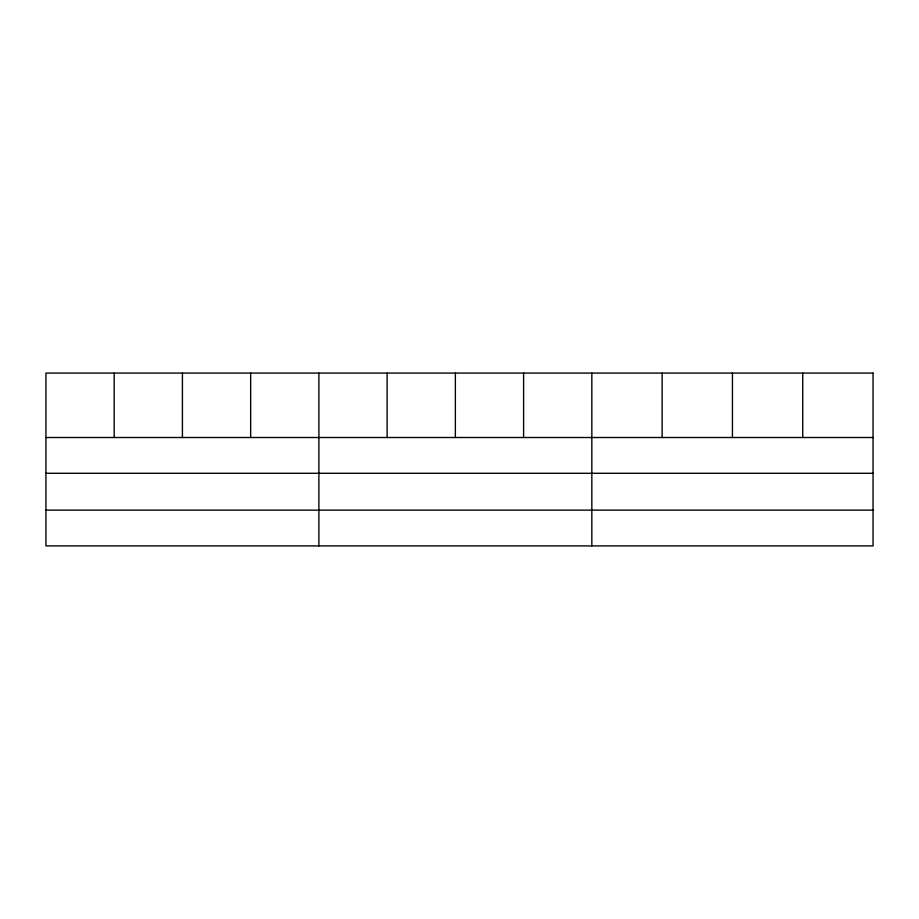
<?xml version="1.0" encoding="UTF-8"?>
<svg xmlns="http://www.w3.org/2000/svg" width="919" height="919" viewBox="0 0 919 919"><rect width="100%" height="100%" fill="white"/><g stroke="black" fill="none" stroke-linecap="round" stroke-linejoin="round"><path stroke-width="1.38" d="M45.95 437.513L873.05 437.513M45.95 473.285L873.05 473.285M45.95 510.137L873.05 510.137M802.746 373.091L802.746 437.513M732.443 373.091L732.443 437.513M662.139 373.091L662.139 437.513M591.836 373.091L591.836 545.909M523.6 373.091L523.6 437.513M455.364 373.091L455.364 437.513M387.129 373.091L387.129 437.513M318.893 373.091L318.893 545.909M250.657 373.091L250.657 437.513M182.422 373.091L182.422 437.513M114.186 373.091L114.186 437.513M873.05 373.091L45.95 373.091L45.95 545.909L873.05 545.909L873.05 373.091"/></g></svg>
